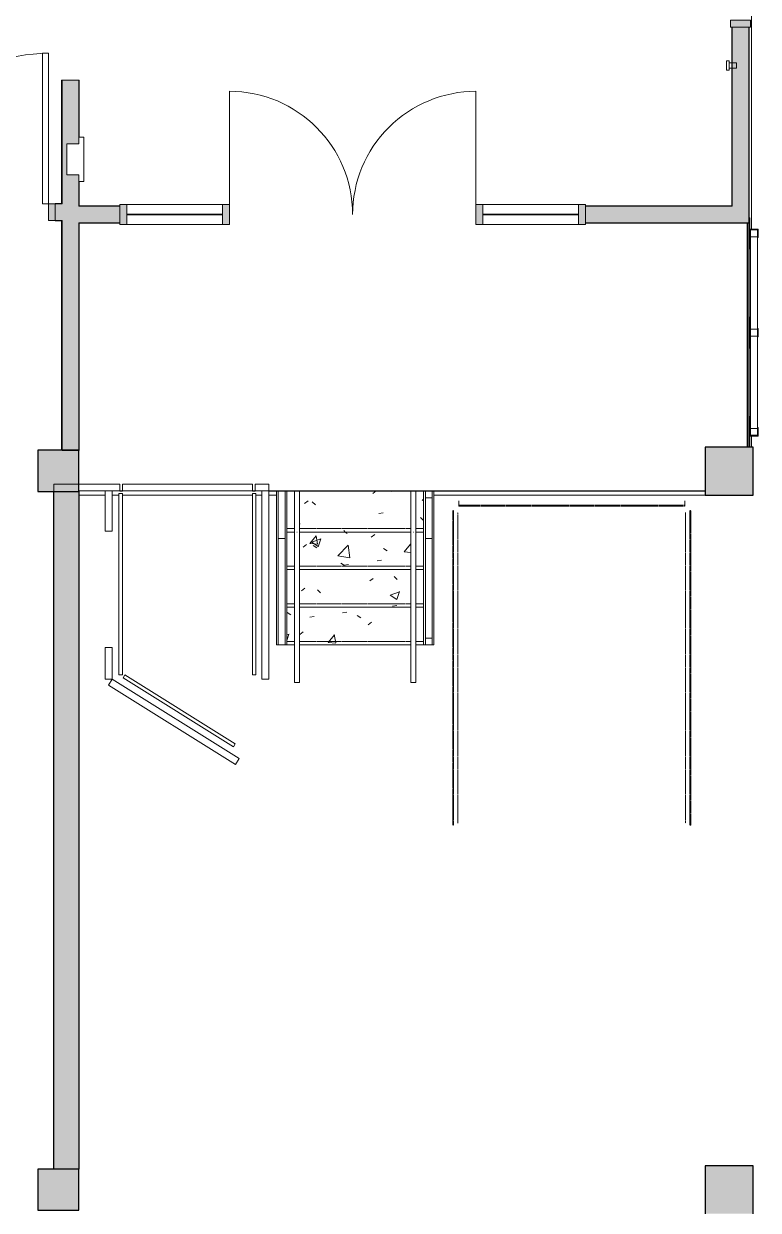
# Model space of a CAD drawing. Header units: inches. Extents: x -3640 to -1418, y -3630 to 137.
# Drawn here: x -2230.5 to -2015.9, y -3246.6 to -2900 of the extents above; entities that cross this region are included whole.
import ezdxf

# ---------------------------------------------------------------- set-up
doc = ezdxf.new("R2010")
doc.units = ezdxf.units.IN
doc.header["$MEASUREMENT"] = 0
doc.linetypes.add('Hidden Equipment- BSALS', pattern=[0.0625, 0.03125, -0.03125])
doc.linetypes.add('Overhead 1_16_', pattern=[0.101562, 0.0625, -0.039062])
for name, color, linetype, lineweight in [('A-DOOR', 31, 'Continuous', 13), ('A-DOOR-FRAM', 31, 'Continuous', 13), ('A-FLOR', 192, 'Continuous', 13), ('A-FLOR-HRAL', 11, 'Continuous', 13), ('A-GLAZ-CURT', 52, 'Continuous', 13), ('A-GLAZ-CWMG', 51, 'Continuous', 13), ('A-WALL', 113, 'Continuous', 13), ('A-WALL-PATT', 111, 'Continuous', 13), ('E-SERT', 181, 'Continuous', 13), ('I-WALL', 2, 'Continuous', 13), ('Q-SPCQ', 91, 'Continuous', 13), ('S-COLS', 52, 'Continuous', 13), ('S-STRS', 31, 'Continuous', 13)]:
    doc.layers.add(name, color=color, linetype=linetype, lineweight=lineweight)
pattern_1 = [(50, (0, 0), (27.5427, -2.40992), [2.88, -31.68]), (355, (0, 0), (-5.32784, 28.88427), [2.304, -25.344]), (100.451, (2.295, -0.2), (22.21532, 26.47393), [2.448, -26.924]), (46.184, (0, 7.68), (40.98187, -6.35642), [4.32, -47.52]), (96.636, (3.415, 7.15), (35.89075, 37.4062), [3.671, -40.386]), (351.184, (0, 7.68), (35.89097, 37.4062), [3.456, -38.016]), (21, (3.84, 5.76), (22.92104, -15.46073), [2.88, -31.68]), (326, (3.84, 5.76), (9.34353, 27.84574), [2.304, -25.344]), (71.451, (5.75, 4.472), (32.26477, 12.38442), [2.448, -26.924]), (37.5, (0, 0), (0.466855, 12.782707), [1.267, -23.77, 1.267, -24.461, -25.44]), (37.5, (0, 0), (0.466855, 12.782707), [-50.765, 1.267, -24.173]), (7.5, (0, 0), (10.10159, 15.14509), [1.267, -13.402, 1.267, -23.194, -9.696]), (7.5, (0, 0), (10.10159, 15.14509), [-39.13, 1.267, -8.429]), (327.5, (-8.563, 0), (20.49916, -0.86578), [1.267, -8.333, 1.267, -28.685, -39.744]), (327.5, (-8.563, 0), (20.49916, -0.86578), [-39.552, 1.267, -38.477]), (317.5, (-12.403, 0), (22.39478, 3.84429), [1.267, -11.213, 1.267, -18.624, -28.224]), (317.5, (-12.403, 0), (22.39478, 3.84429), [-32.371, 1.267, -26.957])]

# ---------------------------------------------------------------- blocks, each defined once
blk = doc.blocks.new('15830016-STRUCT_MARTINEZ-MOORE_CENTRAL_v2018_rvt-1-DIMENSION PLAN - LEVEL 1 _567_ - 2__ - CAD')
at = {"layer": 'S-COLS', "lineweight": 5}
for points in [[(-2223.68, -3036.58), (-2214.4, -3036.58), (-2214.4, -3024.58), (-2226.4, -3024.58), (-2226.4, -3036.58)], [(-2017.4, -3037.64), (-2017.4, -3023.64), (-2031.4, -3023.64), (-2031.4, -3037.64)], [(-2031.4, -3247.64), (-2017.4, -3247.64), (-2017.4, -3233.64), (-2031.4, -3233.64)], [(-2223.68, -3246.58), (-2214.4, -3246.58), (-2214.4, -3234.58), (-2226.4, -3234.58), (-2226.4, -3246.58)]]:
    blk.add_hatch(color=50, dxfattribs=at).paths.add_polyline_path(points, flags=0)
at = {"layer": 'A-FLOR', "color": 253, "lineweight": 25}
for p, q in [((-2019.08, -3023.64), (-2019.08, -2958.27)), ((-2018.65, -2965.7), (-2018.65, -2985.7)), ((-2018.65, -2994.7), (-2018.65, -3014.7)), ((-2202.4, -3036.39), (-2201.65, -3036.39)), ((-2163.65, -3036.39), (-2162.9, -3036.39)), ((-2158.9, -3036.39), (-2031.4, -3036.39)), ((-2215.08, -3246.64), (-2215.08, -3246.58))]:
    blk.add_line(p, q, dxfattribs=at)
at = {"layer": 'S-COLS', "color": 253, "lineweight": 25}
for p, q in [((-2214.4, -3024.58), (-2226.4, -3024.58)), ((-2226.4, -3024.58), (-2226.4, -3036.58)), ((-2214.4, -3036.58), (-2214.4, -3024.58)), ((-2017.4, -3023.64), (-2031.4, -3023.64)), ((-2031.4, -3023.64), (-2031.4, -3037.64)), ((-2017.4, -3037.64), (-2017.4, -3023.64)), ((-2226.4, -3036.58), (-2214.4, -3036.58)), ((-2031.4, -3037.64), (-2017.4, -3037.64)), ((-2017.4, -3233.64), (-2031.4, -3233.64)), ((-2031.4, -3233.64), (-2031.4, -3247.64)), ((-2017.4, -3247.64), (-2017.4, -3233.64)), ((-2214.4, -3234.58), (-2226.4, -3234.58)), ((-2226.4, -3234.58), (-2226.4, -3246.58)), ((-2214.4, -3246.58), (-2214.4, -3234.58)), ((-2226.4, -3246.58), (-2214.4, -3246.58))]:
    blk.add_line(p, q, dxfattribs=at)
blk = doc.blocks.new('SD_Card_Reader-BSALS - Card Reader-2172332-DIMENSION PLAN - LEVEL 1 _567_ - 2__ - CAD')
at = {"layer": 'E-SERT', "color": 53, "lineweight": 9}
for p, q in [((-2840.01, -2951.83), (-2842.76, -2951.83)), ((-2842.76, -2951.83), (-2842.76, -2952.58)), ((-2842.76, -2952.58), (-2840.01, -2952.58)), ((-2842.14, -2954.71), (-2842.14, -2952.58)), ((-2840.64, -2952.58), (-2840.64, -2954.71)), ((-2840.01, -2952.58), (-2840.01, -2951.83)), ((-2840.64, -2954.71), (-2842.14, -2954.71))]:
    blk.add_line(p, q, dxfattribs=at)
blk = doc.blocks.new('15830016-ELEC_BSALS_CENTRAL_v2018_rvt-1-DIMENSION PLAN - LEVEL 1 _567_ - 2__ - CAD')
at = {"color": 250, "lineweight": 9, "rotation": 89.99999999999922}
blk.add_blockref('SD_Card_Reader-BSALS - Card Reader-2172332-DIMENSION PLAN - LEVEL 1 _567_ - 2__ - CAD', (-4976.98, -70.75), dxfattribs=at)
blk = doc.blocks.new('Basic Wall _ B6-7 1_4_-BSALS - ___-3569019-DIMENSION PLAN - LEVEL 1 _567_ - 2__ - CAD')
at = {"layer": 'I-WALL', "lineweight": 20}
blk.add_line((-2221.77, -3036.58), (-2221.77, -3234.58), dxfattribs=at)
blk = doc.blocks.new('Basic Wall _ B6-7 1_4_-BSALS - ___-3569018-DIMENSION PLAN - LEVEL 1 _567_ - 2__ - CAD')
at = {"layer": 'I-WALL', "lineweight": 20}
for p, q in [((-2214.27, -3036.45), (-2214.27, -3234.64)), ((-2214.27, -3234.64), (-2214.4, -3234.64))]:
    blk.add_line(p, q, dxfattribs=at)
blk = doc.blocks.new('Basic Wall _ B3-4 7_8_-BSALS - ___-3567771-DIMENSION PLAN - LEVEL 1 _567_ - 2__ - CAD')
at = {"layer": 'I-WALL', "lineweight": 20}
for p, q in [((-2018.52, -2900.96), (-2018.52, -2958.27)), ((-2018.52, -2958.27), (-2018.65, -2958.14))]:
    blk.add_line(p, q, dxfattribs=at)
blk = doc.blocks.new('Basic Wall _ B3-4 7_8_-BSALS - ___-3567770-DIMENSION PLAN - LEVEL 1 _567_ - 2__ - CAD')
at = {"layer": 'I-WALL', "lineweight": 20}
for p in [(-2023.65, -2900.96), (-2023.52, -2953.27)]:
    blk.add_line(p, (-2023.65, -2953.14), dxfattribs=at)
blk = doc.blocks.new('Fire Extinguisher- Semi-Recessed- BSALS1 - FIRE EXTINGUISHER- SEMI-RECESSED-235809-DIMENSION PLAN - LEVEL 1 _567_ - 2__ - CAD')
at = {"layer": 'Q-SPCQ', "lineweight": 20}
for p, q in [((-2214.4, -2935.08), (-2217.9, -2935.08)), ((-2217.9, -2935.08), (-2217.9, -2944.08)), ((-2212.9, -2933.08), (-2214.4, -2933.08)), ((-2214.4, -2933.08), (-2214.4, -2935.08)), ((-2212.9, -2946.08), (-2212.9, -2933.08)), ((-2217.9, -2944.08), (-2214.4, -2944.08)), ((-2214.4, -2944.08), (-2214.4, -2946.08)), ((-2214.4, -2946.08), (-2212.9, -2946.08))]:
    blk.add_line(p, q, dxfattribs=at)
blk = doc.blocks.new('Loading_Dock_Equipment_Leveler_RiteHite_LRL - 5000 lbs Capacity-V22-DIMENSION PLAN - LEVEL 1 _567_ - 2__ - CAD')
at = {"layer": 'Q-SPCQ', "linetype": 'Hidden Equipment- BSALS', "lineweight": 20}
for p, q in [((-34.5, 104.64), (-34.75, 104.64)), ((-34.75, 104.64), (-34.75, 12.64)), ((-34.5, 103.39), (-34.5, 104.64)), ((-33, 106.14), (-33, 107.39)), ((-33, 105.89), (-33, 106.14)), ((-33, 106.14), (33, 106.14)), ((-33, 105.89), (33, 105.89)), ((33, 107.39), (33, 106.14)), ((33, 106.14), (33, 105.89)), ((34.5, 104.64), (34.5, 103.39)), ((34.75, 104.64), (34.5, 104.64)), ((34.75, 12.64), (34.75, 104.64)), ((-34.5, 103.39), (-34.5, 93.39)), ((-33.25, 93.39), (-33.25, 103.39)), ((33.25, 103.39), (33.25, 93.39)), ((34.5, 93.39), (34.5, 103.39)), ((-34.5, 93.39), (-34.5, 17.89)), ((-33.25, 17.89), (-33.25, 93.39)), ((33.25, 93.39), (33.25, 17.89)), ((34.5, 17.89), (34.5, 93.39)), ((-34.5, 17.89), (-34.5, 13.89)), ((-33.25, 13.89), (-33.25, 17.89)), ((33.25, 17.89), (33.25, 13.89)), ((34.5, 13.89), (34.5, 17.89)), ((-34.5, 12.64), (-34.5, 13.89)), ((34.5, 13.89), (34.5, 12.64)), ((-34.75, 12.64), (-34.5, 12.64)), ((34.5, 12.64), (34.75, 12.64))]:
    blk.add_line(p, q, dxfattribs=at)
at = {"layer": 'Q-SPCQ', "linetype": 'Hidden Equipment- BSALS', "lineweight": 20, "flags": 128}
for points in [[(-34.5, 104.02), (-34.5, 104.01), (-34.5, 103.98), (-34.5, 103.94), (-34.5, 103.88), (-34.5, 103.81), (-34.5, 103.71), (-34.5, 103.6), (-34.5, 103.48), (-34.5, 103.34), (-34.5, 103.18), (-34.5, 103.01), (-34.5, 102.82), (-34.5, 102.61), (-34.5, 102.4), (-34.5, 102.16), (-34.5, 101.92), (-34.5, 101.65), (-34.5, 101.38), (-34.5, 101.09), (-34.5, 100.8), (-34.5, 100.48), (-34.5, 100.16), (-34.5, 99.83), (-34.5, 99.49), (-34.5, 99.13), (-34.5, 98.77), (-34.5, 98.4), (-34.5, 98.02), (-34.5, 97.64), (-34.5, 97.24), (-34.5, 96.84), (-34.5, 96.44), (-34.5, 96.03), (-34.5, 95.62), (-34.5, 95.2), (-34.5, 94.78), (-34.5, 94.36), (-34.5, 93.93), (-34.5, 93.51), (-34.5, 93.39)], [(-33.25, 93.39), (-33.25, 93.82), (-33.25, 94.24), (-33.25, 94.67), (-33.25, 95.09), (-33.25, 95.5), (-33.25, 95.92), (-33.25, 96.33), (-33.25, 96.74), (-33.25, 97.14), (-33.25, 97.53), (-33.25, 97.92), (-33.25, 98.3), (-33.25, 98.67), (-33.25, 99.04), (-33.25, 99.39), (-33.25, 99.74), (-33.25, 100.07), (-33.25, 100.4), (-33.25, 100.71), (-33.25, 101.02), (-33.25, 101.3), (-33.25, 101.58), (-33.25, 101.85), (-33.25, 102.1), (-33.25, 102.33), (-33.25, 102.56), (-33.25, 102.76), (-33.25, 102.96), (-33.25, 103.13), (-33.25, 103.3), (-33.25, 103.44), (-33.25, 103.57), (-33.25, 103.69), (-33.25, 103.78), (-33.25, 103.86), (-33.25, 103.93), (-33.25, 103.97), (-33.25, 104), (-33.25, 104.02), (-33.25, 104.02)], [(33.25, 104.02), (33.25, 104.01), (33.25, 103.98), (33.25, 103.94), (33.25, 103.88), (33.25, 103.81), (33.25, 103.71), (33.25, 103.6), (33.25, 103.48), (33.25, 103.34), (33.25, 103.18), (33.25, 103.01), (33.25, 102.82), (33.25, 102.61), (33.25, 102.4), (33.25, 102.16), (33.25, 101.92), (33.25, 101.65), (33.25, 101.38), (33.25, 101.09), (33.25, 100.8), (33.25, 100.48), (33.25, 100.16), (33.25, 99.83), (33.25, 99.49), (33.25, 99.13), (33.25, 98.77), (33.25, 98.4), (33.25, 98.02), (33.25, 97.64), (33.25, 97.24), (33.25, 96.84), (33.25, 96.44), (33.25, 96.03), (33.25, 95.62), (33.25, 95.2), (33.25, 94.78), (33.25, 94.36), (33.25, 93.93), (33.25, 93.51), (33.25, 93.39)], [(34.5, 93.39), (34.5, 93.82), (34.5, 94.24), (34.5, 94.67), (34.5, 95.09), (34.5, 95.5), (34.5, 95.92), (34.5, 96.33), (34.5, 96.74), (34.5, 97.14), (34.5, 97.53), (34.5, 97.92), (34.5, 98.3), (34.5, 98.67), (34.5, 99.04), (34.5, 99.39), (34.5, 99.74), (34.5, 100.07), (34.5, 100.4), (34.5, 100.71), (34.5, 101.02), (34.5, 101.3), (34.5, 101.58), (34.5, 101.85), (34.5, 102.1), (34.5, 102.33), (34.5, 102.56), (34.5, 102.76), (34.5, 102.96), (34.5, 103.13), (34.5, 103.3), (34.5, 103.44), (34.5, 103.57), (34.5, 103.69), (34.5, 103.78), (34.5, 103.86), (34.5, 103.93), (34.5, 103.97), (34.5, 104), (34.5, 104.02), (34.5, 104.02)], [(-34.5, 17.89), (-34.5, 17.71), (-34.5, 17.52), (-34.5, 17.34), (-34.5, 17.16), (-34.5, 16.97), (-34.5, 16.79), (-34.5, 16.61), (-34.5, 16.44), (-34.5, 16.26), (-34.5, 16.09), (-34.5, 15.92), (-34.5, 15.76), (-34.5, 15.6), (-34.5, 15.44), (-34.5, 15.28), (-34.5, 15.13), (-34.5, 14.98), (-34.5, 14.84), (-34.5, 14.71), (-34.5, 14.58), (-34.5, 14.45), (-34.5, 14.33), (-34.5, 14.21), (-34.5, 14.1), (-34.5, 14), (-34.5, 13.9), (-34.5, 13.81), (-34.5, 13.73), (-34.5, 13.65), (-34.5, 13.58), (-34.5, 13.52), (-34.5, 13.46), (-34.5, 13.41), (-34.5, 13.37), (-34.5, 13.34), (-34.5, 13.31), (-34.5, 13.29), (-34.5, 13.27), (-34.5, 13.27), (-34.5, 13.27)], [(-33.25, 13.27), (-33.25, 13.27), (-33.25, 13.28), (-33.25, 13.3), (-33.25, 13.33), (-33.25, 13.36), (-33.25, 13.4), (-33.25, 13.45), (-33.25, 13.5), (-33.25, 13.56), (-33.25, 13.63), (-33.25, 13.71), (-33.25, 13.79), (-33.25, 13.88), (-33.25, 13.97), (-33.25, 14.08), (-33.25, 14.18), (-33.25, 14.3), (-33.25, 14.42), (-33.25, 14.54), (-33.25, 14.67), (-33.25, 14.81), (-33.25, 14.95), (-33.25, 15.09), (-33.25, 15.24), (-33.25, 15.39), (-33.25, 15.55), (-33.25, 15.71), (-33.25, 15.88), (-33.25, 16.05), (-33.25, 16.22), (-33.25, 16.39), (-33.25, 16.57), (-33.25, 16.75), (-33.25, 16.93), (-33.25, 17.11), (-33.25, 17.29), (-33.25, 17.47), (-33.25, 17.66), (-33.25, 17.84), (-33.25, 17.89)], [(33.25, 17.89), (33.25, 17.71), (33.25, 17.52), (33.25, 17.34), (33.25, 17.16), (33.25, 16.97), (33.25, 16.79), (33.25, 16.61), (33.25, 16.44), (33.25, 16.26), (33.25, 16.09), (33.25, 15.92), (33.25, 15.76), (33.25, 15.6), (33.25, 15.44), (33.25, 15.28), (33.25, 15.13), (33.25, 14.98), (33.25, 14.84), (33.25, 14.71), (33.25, 14.58), (33.25, 14.45), (33.25, 14.33), (33.25, 14.21), (33.25, 14.1), (33.25, 14), (33.25, 13.9), (33.25, 13.81), (33.25, 13.73), (33.25, 13.65), (33.25, 13.58), (33.25, 13.52), (33.25, 13.46), (33.25, 13.41), (33.25, 13.37), (33.25, 13.34), (33.25, 13.31), (33.25, 13.29), (33.25, 13.27), (33.25, 13.27), (33.25, 13.27)], [(34.5, 13.27), (34.5, 13.27), (34.5, 13.28), (34.5, 13.3), (34.5, 13.33), (34.5, 13.36), (34.5, 13.4), (34.5, 13.45), (34.5, 13.5), (34.5, 13.56), (34.5, 13.63), (34.5, 13.71), (34.5, 13.79), (34.5, 13.88), (34.5, 13.97), (34.5, 14.08), (34.5, 14.18), (34.5, 14.3), (34.5, 14.42), (34.5, 14.54), (34.5, 14.67), (34.5, 14.81), (34.5, 14.95), (34.5, 15.09), (34.5, 15.24), (34.5, 15.39), (34.5, 15.55), (34.5, 15.71), (34.5, 15.88), (34.5, 16.05), (34.5, 16.22), (34.5, 16.39), (34.5, 16.57), (34.5, 16.75), (34.5, 16.93), (34.5, 17.11), (34.5, 17.29), (34.5, 17.47), (34.5, 17.66), (34.5, 17.84), (34.5, 17.89)]]:
    blk.add_lwpolyline(points, dxfattribs=at)
blk = doc.blocks.new('Rectangular Mullion - 1_ H Guardrail Cap _mesh_-387244-DIMENSION PLAN - LEVEL 1 _567_ - 2__ - CAD')
at = {"layer": 'A-GLAZ-CWMG', "lineweight": 9}
for p, q in [((-2018.15, -2960.2), (-2016.15, -2960.2)), ((-2018.15, -3020.2), (-2018.15, -2960.2)), ((-2016.15, -2960.2), (-2016.15, -3020.2)), ((-2016.15, -3020.2), (-2018.15, -3020.2))]:
    blk.add_line(p, q, dxfattribs=at)
blk = doc.blocks.new('Rectangular Mullion - 1_ H Guardrail Cap _mesh_-387247-DIMENSION PLAN - LEVEL 1 _567_ - 2__ - CAD')
at = {"layer": 'A-GLAZ-CWMG', "lineweight": 9}
for p, q in [((-2113.15, -3036.45), (-2111.15, -3036.45)), ((-2113.15, -3050.3), (-2113.15, -3036.45)), ((-2111.15, -3036.45), (-2111.15, -3050.3)), ((-2113.15, -3050.3), (-2111.15, -3050.3))]:
    blk.add_line(p, q, dxfattribs=at)
blk = doc.blocks.new('Handrail Type - Handrail_Internal_-552743-DIMENSION PLAN - LEVEL 1 _567_ - 2__ - CAD')
at = {"layer": 'A-FLOR-HRAL', "lineweight": 9}
for p, q in [((-2117.4, -3036.45), (-2117.4, -3048.25)), ((-2116.74, -3036.45), (-2116.55, -3036.45)), ((-2115.9, -3048.25), (-2115.9, -3036.45)), ((-2117.4, -3048.25), (-2117.4, -3081.07)), ((-2115.9, -3081.07), (-2115.9, -3048.25)), ((-2117.4, -3081.07), (-2117.4, -3092.45)), ((-2115.9, -3092.45), (-2115.9, -3081.07))]:
    blk.add_line(p, q, dxfattribs=at)
at = {"layer": 'A-FLOR-HRAL', "lineweight": 9, "flags": 128}
blk.add_lwpolyline([(-2116.57, -3092.45), (-2116.65, -3092.45), (-2116.72, -3092.45)], dxfattribs=at)
at = {"layer": 'A-FLOR-HRAL', "lineweight": 9}
blk.add_open_spline([(-2116.72, -3048.45), (-2116.7, -3048.45), (-2116.65, -3048.45), (-2116.59, -3048.45), (-2116.57, -3048.45)], degree=3, dxfattribs=at)
blk = doc.blocks.new('Handrail Type - Handrail_Internal_-V30-DIMENSION PLAN - LEVEL 1 _567_ - 2__ - CAD')
at = {"layer": 'A-FLOR-HRAL', "lineweight": 9}
for p, q in [((-2117.4, -3036.45), (-2115.9, -3036.45)), ((-2117.4, -3048.45), (-2117.4, -3036.45)), ((-2115.9, -3048.45), (-2115.9, -3036.45)), ((-2117.4, -3081.45), (-2117.4, -3048.45)), ((-2115.9, -3081.45), (-2115.9, -3048.45)), ((-2117.4, -3092.45), (-2117.4, -3081.45)), ((-2115.9, -3092.45), (-2115.9, -3081.45)), ((-2117.4, -3092.45), (-2115.9, -3092.45))]:
    blk.add_line(p, q, dxfattribs=at)
blk = doc.blocks.new('Handrail Type - Handrail_Internal_-552753-DIMENSION PLAN - LEVEL 1 _567_ - 2__ - CAD')
at = {"layer": 'A-FLOR-HRAL', "lineweight": 9}
for p, q in [((-2151.4, -3036.45), (-2151.4, -3048.25)), ((-2150.74, -3036.45), (-2150.55, -3036.45)), ((-2149.9, -3048.25), (-2149.9, -3036.45)), ((-2151.4, -3048.25), (-2151.4, -3081.07)), ((-2149.9, -3081.07), (-2149.9, -3048.25)), ((-2151.4, -3081.07), (-2151.4, -3092.45)), ((-2149.9, -3092.45), (-2149.9, -3081.07))]:
    blk.add_line(p, q, dxfattribs=at)
at = {"layer": 'A-FLOR-HRAL', "lineweight": 9, "flags": 128}
blk.add_lwpolyline([(-2150.57, -3092.45), (-2150.65, -3092.45), (-2150.72, -3092.45)], dxfattribs=at)
at = {"layer": 'A-FLOR-HRAL', "lineweight": 9}
blk.add_open_spline([(-2150.57, -3048.45), (-2150.59, -3048.45), (-2150.65, -3048.45), (-2150.7, -3048.45), (-2150.72, -3048.45)], degree=3, dxfattribs=at)
blk = doc.blocks.new('Handrail Type - Handrail_Internal_-V31-DIMENSION PLAN - LEVEL 1 _567_ - 2__ - CAD')
at = {"layer": 'A-FLOR-HRAL', "lineweight": 9}
for p, q in [((-2151.4, -3036.45), (-2149.9, -3036.45)), ((-2151.4, -3048.45), (-2151.4, -3036.45)), ((-2149.9, -3048.45), (-2149.9, -3036.45)), ((-2151.4, -3081.45), (-2151.4, -3048.45)), ((-2149.9, -3081.45), (-2149.9, -3048.45)), ((-2151.4, -3092.45), (-2151.4, -3081.45)), ((-2149.9, -3092.45), (-2149.9, -3081.45)), ((-2151.4, -3092.45), (-2149.9, -3092.45))]:
    blk.add_line(p, q, dxfattribs=at)
blk = doc.blocks.new('Removable Posts1 - Removable Posts-552802-DIMENSION PLAN - LEVEL 1 _567_ - 2__ - CAD')
at = {"layer": 'A-WALL', "lineweight": 20}
for p, q in [((-2018.65, -2967.02), (-2018.65, -2959.59)), ((-2018.52, -2958.02), (-2018.4, -2958.02)), ((-2018.4, -2958.02), (-2018.4, -2961.27)), ((-2015.9, -2961.27), (-2018.4, -2961.27)), ((-2018.4, -2961.27), (-2018.4, -2963.77)), ((-2018.4, -2963.77), (-2018.4, -2967.02)), ((-2018.4, -2963.77), (-2018.15, -2963.77)), ((-2016.15, -2961.52), (-2018.15, -2961.52)), ((-2018.15, -2961.52), (-2018.15, -2963.52)), ((-2018.15, -2963.52), (-2016.15, -2963.52)), ((-2016.15, -2963.52), (-2016.15, -2961.52)), ((-2016.15, -2963.77), (-2015.9, -2963.77)), ((-2015.9, -2963.77), (-2015.9, -2961.27)), ((-2018.65, -2967.02), (-2018.4, -2967.02)), ((-2018.65, -2996.02), (-2018.65, -2987.02)), ((-2018.65, -2987.02), (-2018.4, -2987.02)), ((-2018.4, -2987.02), (-2018.4, -2990.27)), ((-2018.15, -2990.27), (-2018.4, -2990.27)), ((-2018.4, -2990.27), (-2018.4, -2992.77)), ((-2016.15, -2990.52), (-2018.15, -2990.52)), ((-2018.15, -2990.52), (-2018.15, -2992.52)), ((-2015.9, -2990.27), (-2016.15, -2990.27)), ((-2016.15, -2992.52), (-2016.15, -2990.52)), ((-2015.9, -2992.77), (-2015.9, -2990.27)), ((-2018.4, -2992.77), (-2018.4, -2996.02)), ((-2018.4, -2992.77), (-2018.15, -2992.77)), ((-2018.15, -2992.52), (-2016.15, -2992.52)), ((-2016.15, -2992.77), (-2015.9, -2992.77)), ((-2018.65, -2996.02), (-2018.4, -2996.02)), ((-2018.65, -3024.96), (-2018.65, -3016.02)), ((-2018.65, -3016.02), (-2018.4, -3016.02)), ((-2018.4, -3016.02), (-2018.4, -3019.27)), ((-2018.15, -3019.27), (-2018.4, -3019.27)), ((-2018.4, -3019.27), (-2018.4, -3021.77)), ((-2015.9, -3019.27), (-2016.15, -3019.27)), ((-2015.9, -3021.77), (-2015.9, -3019.27)), ((-2018.4, -3021.77), (-2018.4, -3024.96)), ((-2018.4, -3021.77), (-2015.9, -3021.77)), ((-2016.15, -3019.52), (-2018.15, -3019.52)), ((-2018.15, -3019.52), (-2018.15, -3021.52)), ((-2018.15, -3021.52), (-2016.15, -3021.52)), ((-2016.15, -3021.52), (-2016.15, -3019.52))]:
    blk.add_line(p, q, dxfattribs=at)
blk = doc.blocks.new('Rectangular Mullion - 1_ H Guardrail Cap _mesh_-387305-DIMENSION PLAN - LEVEL 1 _567_ - 2__ - CAD')
at = {"layer": 'A-GLAZ-CWMG', "lineweight": 9}
for p, q in [((-2111.15, -3050.3), (-2113.15, -3050.3)), ((-2113.15, -3081.45), (-2113.15, -3050.3)), ((-2111.15, -3050.3), (-2111.15, -3081.45)), ((-2111.15, -3081.45), (-2113.15, -3081.45))]:
    blk.add_line(p, q, dxfattribs=at)
blk = doc.blocks.new('Walls 75 - Walls 40-552883-DIMENSION PLAN - LEVEL 1 _567_ - 2__ - CAD')
at = {"layer": 'A-WALL', "lineweight": 20}
for p, q in [((-2113.15, -3038.45), (-2113.15, -3036.45)), ((-2113.15, -3036.45), (-2111.15, -3036.45)), ((-2111.15, -3036.45), (-2111.15, -3038.45)), ((-2111.15, -3038.45), (-2113.15, -3038.45)), ((-2113.15, -3081.45), (-2113.15, -3079.45)), ((-2111.15, -3079.45), (-2113.15, -3079.45)), ((-2113.15, -3081.45), (-2111.15, -3081.45)), ((-2111.15, -3079.45), (-2111.15, -3081.45))]:
    blk.add_line(p, q, dxfattribs=at)
blk = doc.blocks.new('Basic Wall _ B3-4 7_8_-BSALS - ___-3567897-DIMENSION PLAN - LEVEL 1 _567_ - 2__ - CAD')
at = {"layer": 'I-WALL', "lineweight": 20}
for p, q in [((-2287.27, -2952.58), (-2287.15, -2952.46)), ((-2287.15, -2952.46), (-2269.27, -2952.46)), ((-2269.27, -2952.46), (-2269.27, -2952.58)), ((-2221.27, -2952.58), (-2221.27, -2952.46)), ((-2221.27, -2952.46), (-2219.4, -2952.46))]:
    blk.add_line(p, q, dxfattribs=at)
blk = doc.blocks.new('Basic Wall _ B3-4 7_8_-BSALS - ___-3567896-DIMENSION PLAN - LEVEL 1 _567_ - 2__ - CAD')
at = {"layer": 'I-WALL', "lineweight": 20}
for p, q in [((-2292.27, -2957.58), (-2292.15, -2957.46)), ((-2292.27, -2957.58), (-2269.27, -2957.58)), ((-2269.27, -2957.46), (-2269.27, -2957.58)), ((-2221.27, -2957.58), (-2221.27, -2957.46)), ((-2221.27, -2957.58), (-2219.4, -2957.58))]:
    blk.add_line(p, q, dxfattribs=at)
blk = doc.blocks.new('Basic Wall _ B3-4 7_8_-BSALS - ___-3567895-DIMENSION PLAN - LEVEL 1 _567_ - 2__ - CAD')
at = {"layer": 'I-WALL', "lineweight": 20}
for p, q in [((-2202.4, -2958.27), (-2214.27, -2958.27)), ((-2018.52, -2958.27), (-2066.4, -2958.27)), ((-2018.65, -2958.14), (-2018.52, -2958.27))]:
    blk.add_line(p, q, dxfattribs=at)
blk = doc.blocks.new('Basic Wall _ B3-4 7_8_-BSALS - ___-3567894-DIMENSION PLAN - LEVEL 1 _567_ - 2__ - CAD')
at = {"layer": 'I-WALL', "lineweight": 20}
for p, q in [((-2202.4, -2953.14), (-2214.27, -2953.14)), ((-2023.65, -2953.14), (-2066.4, -2953.14)), ((-2023.65, -2953.14), (-2023.52, -2953.27))]:
    blk.add_line(p, q, dxfattribs=at)
blk = doc.blocks.new('Basic Wall _ B3-4 7_8_-BSALS - ___-3567901-DIMENSION PLAN - LEVEL 1 _567_ - 2__ - CAD')
at = {"layer": 'I-WALL', "lineweight": 20}
for p, q in [((-2219.4, -2916.46), (-2219.27, -2916.46)), ((-2219.4, -2952.46), (-2219.4, -2916.46)), ((-2219.4, -3024.58), (-2219.4, -2957.58))]:
    blk.add_line(p, q, dxfattribs=at)
blk = doc.blocks.new('Basic Wall _ B3-4 7_8_-BSALS - ___-3567900-DIMENSION PLAN - LEVEL 1 _567_ - 2__ - CAD')
at = {"layer": 'I-WALL', "lineweight": 20}
for p, q in [((-2214.4, -2916.46), (-2214.27, -2916.46)), ((-2214.27, -2933.08), (-2214.27, -2916.46)), ((-2214.27, -2953.14), (-2214.27, -2946.08)), ((-2214.27, -3024.64), (-2214.27, -2958.27)), ((-2214.27, -3024.64), (-2214.4, -3024.64))]:
    blk.add_line(p, q, dxfattribs=at)
blk = doc.blocks.new('Door-J2_1-Curtain_Wall-_only works in CW_-BSALS - Door-J2_1-BSALS-383831-DIMENSION PLAN - LEVEL 1 _567_ - 2__ - CAD')
at = {"layer": 'A-DOOR', "lineweight": 20}
for p, q in [((-36, 0), (-36, -36)), ((36, 0), (36, -36))]:
    blk.add_line(p, q, dxfattribs=at)
at = {"layer": 'A-DOOR', "lineweight": 9}
for centre, start, end in [((36, 0), 180, 270), ((-36, 0), 270, 0)]:
    blk.add_arc(centre, 36, start, end, dxfattribs=at)
blk = doc.blocks.new('Rectangular Mullion - 2 x 6 interior mullion-383777-DIMENSION PLAN - LEVEL 1 _567_ - 2__ - CAD')
at = {"layer": 'A-GLAZ-CWMG', "lineweight": 9}
blk.add_hatch(color=90, dxfattribs=at).paths.add_polyline_path([(-2, -2.9375), (0, -2.9375), (0, 2.9375), (-2, 2.9375)], flags=0)
at = {"layer": 'A-GLAZ-CWMG', "lineweight": 20}
for p, q in [((0, 2.9375), (-2, 2.9375)), ((-2, 2.9375), (-2, -2.9375)), ((0, -2.9375), (0, 2.9375)), ((-2, -2.9375), (0, -2.9375))]:
    blk.add_line(p, q, dxfattribs=at)
blk = doc.blocks.new('Rectangular Mullion - 2 x 6 interior mullion-383780-DIMENSION PLAN - LEVEL 1 _567_ - 2__ - CAD')
at = {"layer": 'A-GLAZ-CWMG', "lineweight": 9}
blk.add_hatch(color=90, dxfattribs=at).paths.add_polyline_path([(0, -2.9375), (-2, -2.9375), (-2, 2.9375), (0, 2.9375)], flags=0)
at = {"layer": 'A-GLAZ-CWMG', "lineweight": 20}
for p, q in [((-2, 2.9375), (0, 2.9375)), ((-2, -2.9375), (-2, 2.9375)), ((0, 2.9375), (0, -2.9375)), ((0, -2.9375), (-2, -2.9375))]:
    blk.add_line(p, q, dxfattribs=at)
blk = doc.blocks.new('Rectangular Mullion - 2 x 6 interior mullion-383801-DIMENSION PLAN - LEVEL 1 _567_ - 2__ - CAD')
at = {"layer": 'A-GLAZ-CWMG', "lineweight": 9}
blk.add_hatch(color=90, dxfattribs=at).paths.add_polyline_path([(0, -2.94), (0, 2.94), (-2, 2.94), (-2, -2.94)], flags=0)
at = {"layer": 'A-GLAZ-CWMG', "lineweight": 20}
for p, q in [((0, 2.94), (-2, 2.94)), ((-2, 2.94), (-2, -2.94)), ((0, -2.94), (0, 2.94)), ((-2, -2.94), (0, -2.94))]:
    blk.add_line(p, q, dxfattribs=at)
blk = doc.blocks.new('System Panel - interior glazed panels-383784-DIMENSION PLAN - LEVEL 1 _567_ - 2__ - CAD')
at = {"layer": 'A-GLAZ-CURT', "lineweight": 9}
blk.add_hatch(color=90, dxfattribs=at).paths.add_polyline_path([(-14, 0.125), (-14, -0.125), (14, -0.125), (14, 0.125)], flags=0)
at = {"layer": 'A-GLAZ-CURT', "lineweight": 20}
for p, q in [((14, 0.125), (-14, 0.125)), ((-14, 0.125), (-14, -0.125)), ((14, -0.125), (14, 0.125)), ((-14, -0.125), (14, -0.125))]:
    blk.add_line(p, q, dxfattribs=at)
blk = doc.blocks.new('System Panel - interior glazed panels-383842-DIMENSION PLAN - LEVEL 1 _567_ - 2__ - CAD')
at = {"layer": 'A-GLAZ-CURT', "lineweight": 9}
blk.add_hatch(color=90, dxfattribs=at).paths.add_polyline_path([(14, -0.13), (14, 0.12), (-14, 0.12), (-14, -0.13), (11.48, -0.13)], flags=0)
at = {"layer": 'A-GLAZ-CURT', "lineweight": 20}
for p, q in [((14, 0.12), (-14, 0.12)), ((-14, 0.12), (-14, -0.13)), ((14, -0.13), (14, 0.12)), ((-14, -0.13), (14, -0.13))]:
    blk.add_line(p, q, dxfattribs=at)
blk = doc.blocks.new('Rectangular Mullion - 2 x 6 interior mullion-383853-DIMENSION PLAN - LEVEL 1 _567_ - 2__ - CAD')
at = {"layer": 'A-GLAZ-CWMG', "lineweight": 9}
blk.add_hatch(color=90, dxfattribs=at).paths.add_polyline_path([(0, 2.94), (0, -2.94), (-2, -2.94), (-2, 2.94)], flags=0)
at = {"layer": 'A-GLAZ-CWMG', "lineweight": 20}
for p, q in [((-2, 2.94), (0, 2.94)), ((-2, -2.94), (-2, 2.94)), ((0, 2.94), (0, -2.94)), ((0, -2.94), (-2, -2.94))]:
    blk.add_line(p, q, dxfattribs=at)
blk = doc.blocks.new('Rectangular Mullion - 6 x 6 interior mullion-384252-DIMENSION PLAN - LEVEL 1 _567_ - 2__ - CAD')
at = {"layer": 'A-GLAZ-CWMG', "lineweight": 9}
for p, q in [((-2096.4, -2952.77), (-2068.4, -2952.77)), ((-2068.4, -2958.64), (-2096.4, -2958.64))]:
    blk.add_line(p, q, dxfattribs=at)
blk = doc.blocks.new('Rectangular Mullion - 2 x 6 interior mullion-384256-DIMENSION PLAN - LEVEL 1 _567_ - 2__ - CAD')
at = {"layer": 'A-GLAZ-CWMG', "lineweight": 9}
blk.add_hatch(color=90, dxfattribs=at).paths.add_polyline_path([(-2, -2.94), (-2, 2.94), (0, 2.94), (0, -2.94)], flags=0)
at = {"layer": 'A-GLAZ-CWMG', "lineweight": 20}
for p, q in [((-2, 2.94), (0, 2.94)), ((-2, -2.94), (-2, 2.94)), ((0, 2.94), (0, -2.94)), ((0, -2.94), (-2, -2.94))]:
    blk.add_line(p, q, dxfattribs=at)
blk = doc.blocks.new('Rectangular Mullion - 6 x 6 interior mullion-384259-DIMENSION PLAN - LEVEL 1 _567_ - 2__ - CAD')
at = {"layer": 'A-GLAZ-CWMG', "lineweight": 9}
for p, q in [((-2200.4, -2952.77), (-2172.4, -2952.77)), ((-2172.4, -2958.64), (-2200.4, -2958.64))]:
    blk.add_line(p, q, dxfattribs=at)
blk = doc.blocks.new('Door-A1_4-BSALS - A1_4-44x84-BSALS-3442762-DIMENSION PLAN - LEVEL 1 _567_ - 2__ - CAD')
at = {"layer": 'A-DOOR-FRAM', "lineweight": 20}
h = blk.add_hatch(color=10, dxfattribs=at)
h.paths.add_polyline_path([(-22, -2.4375), (-22, 2.4375), (-24, 2.4375), (-24, -2.4375)], flags=0)
h.paths.add_polyline_path([(24, -2.4375), (24, 2.4375), (22, 2.4375), (22, -2.4375)], flags=0)
at = {"layer": 'A-DOOR', "lineweight": 20}
for p, q in [((20.25, 46.4375), (20.25, 2.4375)), ((22, 46.4375), (20.25, 46.4375)), ((22, 2.4375), (22, 46.4375)), ((20.25, 2.4375), (22, 2.4375))]:
    blk.add_line(p, q, dxfattribs=at)
at = {"layer": 'A-DOOR', "lineweight": 9}
blk.add_arc((22, 2.4375), 44, 90, 180, dxfattribs=at)
at = {"layer": 'A-DOOR-FRAM', "lineweight": 20}
for p, q in [((-22, 2.4375), (-24, 2.4375)), ((-24, 2.4375), (-24, -2.4375)), ((-22, -2.4375), (-22, 2.4375)), ((24, 2.4375), (22, 2.4375)), ((22, 2.4375), (22, -2.4375)), ((24, -2.4375), (24, 2.4375)), ((-24, -2.4375), (-22, -2.4375)), ((22, -2.4375), (24, -2.4375))]:
    blk.add_line(p, q, dxfattribs=at)

msp = doc.modelspace()

# ---------------------------------------------------------------- block references
at = {"lineweight": 5}
msp.add_blockref('15830016-STRUCT_MARTINEZ-MOORE_CENTRAL_v2018_rvt-1-DIMENSION PLAN - LEVEL 1 _567_ - 2__ - CAD', (0, 0), dxfattribs=at)

# ---------------------------------------------------------------- next in the draw order: hatches: boundary and pattern name
at = {"layer": 'A-WALL-PATT', "lineweight": 5}
for points in [[(-2018.65, -2958.14), (-2018.65, -2900.96), (-2023.52, -2900.96), (-2023.52, -2958.14)], [(-2219.27, -3024.64), (-2214.4, -3024.64), (-2214.4, -2944.08), (-2217.9, -2944.08), (-2217.9, -2935.08), (-2214.4, -2935.08), (-2214.4, -2916.46), (-2219.27, -2916.46), (-2219.27, -2976.36)], [(-2221.65, -3234.64), (-2214.4, -3234.64), (-2214.4, -3034.45), (-2221.65, -3034.45), (-2221.65, -3170.59)]]:
    msp.add_hatch(color=50, dxfattribs=at).paths.add_polyline_path(points, flags=0)
h = msp.add_hatch(color=50, dxfattribs=at)
h.paths.add_polyline_path([(-2219.27, -2957.46), (-2219.27, -2952.58), (-2221.27, -2952.58), (-2221.27, -2957.46)], flags=0)
h.paths.add_polyline_path([(-2269.27, -2957.46), (-2269.27, -2952.58), (-2292.15, -2952.58), (-2292.15, -2957.46)], flags=0)
h = msp.add_hatch(color=50, dxfattribs=at)
h.paths.add_polyline_path([(-2023.52, -2958.14), (-2023.52, -2953.27), (-2066.4, -2953.27), (-2066.4, -2958.14)], flags=0)
h.paths.add_polyline_path([(-2214.4, -2958.14), (-2202.4, -2958.14), (-2202.4, -2953.27), (-2214.4, -2953.27)], flags=0)
at = {"layer": 'S-STRS', "lineweight": 9}
h = msp.add_hatch(dxfattribs=at)
h.set_pattern_fill('FP_2', color=256, style=0, pattern_type=2)
h.set_pattern_definition(pattern_1)
h.paths.add_polyline_path([(-2128.2, -3048.45), (-2117.4, -3048.45), (-2117.4, -3036.45), (-2149.9, -3036.45), (-2149.9, -3048.45), (-2147.3, -3048.45)], flags=0)
h.paths.add_polyline_path([(-2153.65, -3048.45), (-2151.4, -3048.45), (-2151.4, -3036.45), (-2153.65, -3036.45), (-2153.65, -3048.3)], flags=0)
h.paths.add_polyline_path([(-2113.65, -3048.45), (-2113.65, -3036.45), (-2115.9, -3036.45), (-2115.9, -3048.45)], flags=0)
h = msp.add_hatch(dxfattribs=at)
h.set_pattern_fill('FP_2', color=256, style=0, pattern_type=2)
h.set_pattern_definition(pattern_1)
h.paths.add_polyline_path([(-2128.2, -3059.45), (-2117.4, -3059.45), (-2117.4, -3048.45), (-2149.9, -3048.45), (-2149.9, -3059.45), (-2147.3, -3059.45)], flags=0)
h.paths.add_polyline_path([(-2151.4, -3059.45), (-2151.4, -3048.45), (-2153.65, -3048.45), (-2153.65, -3059.45)], flags=0)
h.paths.add_polyline_path([(-2113.65, -3059.45), (-2113.65, -3048.45), (-2115.9, -3048.45), (-2115.9, -3059.45)], flags=0)
h = msp.add_hatch(dxfattribs=at)
h.set_pattern_fill('FP_2', color=256, style=0, pattern_type=2)
h.set_pattern_definition(pattern_1)
h.paths.add_polyline_path([(-2115.9, -3070.45), (-2113.65, -3070.45), (-2113.65, -3059.45), (-2115.9, -3059.45)], flags=0)
h.paths.add_polyline_path([(-2151.4, -3070.45), (-2151.4, -3059.45), (-2153.65, -3059.45), (-2153.65, -3070.45)], flags=0)
h.paths.add_polyline_path([(-2149.9, -3070.45), (-2117.4, -3070.45), (-2117.4, -3059.45), (-2149.9, -3059.45)], flags=0)
h = msp.add_hatch(dxfattribs=at)
h.set_pattern_fill('FP_2', color=256, style=0, pattern_type=2)
h.set_pattern_definition(pattern_1)
h.paths.add_polyline_path([(-2117.4, -3081.45), (-2117.4, -3070.45), (-2149.9, -3070.45), (-2149.9, -3081.45), (-2118.65, -3081.45)], flags=0)
h.paths.add_polyline_path([(-2153.65, -3081.45), (-2151.4, -3081.45), (-2151.4, -3070.45), (-2153.65, -3070.45), (-2153.65, -3081.17)], flags=0)
h.paths.add_polyline_path([(-2115.9, -3081.45), (-2113.65, -3081.45), (-2113.65, -3070.45), (-2115.9, -3070.45), (-2115.9, -3081.17)], flags=0)

# ---------------------------------------------------------------- next in the draw order: linework, layer by layer
at = {"layer": 'A-FLOR', "lineweight": 20}
for p, q in [((-2017.9, -2840.58), (-2017.9, -2959.95)), ((-2017.9, -3020.45), (-2017.9, -3023.64)), ((-2206.65, -3037.7), (-2214.27, -3037.7)), ((-2202.65, -3037.7), (-2204.65, -3037.7)), ((-2163.65, -3037.7), (-2201.65, -3037.7)), ((-2160.9, -3037.7), (-2162.65, -3037.7)), ((-2156.65, -3037.7), (-2158.9, -3037.7)), ((-2017.9, -3037.7), (-2110.65, -3037.7)), ((-2017.9, -3037.64), (-2017.9, -3037.7))]:
    msp.add_line(p, q, dxfattribs=at)
at = {"layer": 'I-WALL', "lineweight": 20}
for p, q in [((-2018.65, -2900.96), (-2023.52, -2900.96)), ((-2023.52, -2900.96), (-2023.52, -2953.27)), ((-2018.65, -2958.14), (-2018.65, -2900.96)), ((-2219.27, -2916.46), (-2219.27, -2952.58)), ((-2214.4, -2916.46), (-2219.27, -2916.46)), ((-2214.4, -2933.08), (-2214.4, -2916.46)), ((-2214.4, -2953.27), (-2214.4, -2946.08)), ((-2219.27, -2952.58), (-2221.27, -2952.58)), ((-2221.27, -2952.58), (-2221.27, -2957.46)), ((-2202.4, -2953.27), (-2214.4, -2953.27)), ((-2202.4, -2958.14), (-2202.4, -2953.27)), ((-2023.52, -2953.27), (-2066.4, -2953.27)), ((-2066.4, -2953.27), (-2066.4, -2958.14)), ((-2221.27, -2957.46), (-2219.27, -2957.46)), ((-2219.27, -2957.46), (-2219.27, -3024.64)), ((-2214.4, -2958.14), (-2202.4, -2958.14)), ((-2214.4, -3024.64), (-2214.4, -2958.14)), ((-2066.4, -2958.14), (-2018.65, -2958.14)), ((-2219.27, -3024.64), (-2214.4, -3024.64)), ((-2221.65, -3034.45), (-2221.65, -3234.64)), ((-2221.65, -3034.45), (-2202.4, -3034.45)), ((-2214.4, -3234.64), (-2214.4, -3034.45)), ((-2202.4, -3036.45), (-2214.4, -3036.45)), ((-2206.65, -3048.2), (-2206.65, -3036.45)), ((-2204.65, -3036.45), (-2204.65, -3048.2)), ((-2202.4, -3034.45), (-2202.4, -3036.45)), ((-2201.65, -3034.45), (-2163.65, -3034.45)), ((-2201.65, -3034.45), (-2201.65, -3036.45)), ((-2163.65, -3036.45), (-2201.65, -3036.45)), ((-2163.65, -3034.45), (-2163.65, -3036.45)), ((-2162.9, -3034.45), (-2158.9, -3034.45)), ((-2162.9, -3034.45), (-2162.9, -3036.45)), ((-2158.9, -3036.45), (-2162.9, -3036.45)), ((-2160.9, -3091.45), (-2160.9, -3036.45)), ((-2158.9, -3034.45), (-2158.9, -3091.45)), ((-2202.65, -3090.2), (-2202.65, -3037.2)), ((-2202.65, -3037.2), (-2201.65, -3037.2)), ((-2201.65, -3037.2), (-2201.65, -3090.2)), ((-2163.65, -3090.2), (-2163.65, -3037.2)), ((-2162.65, -3037.2), (-2163.65, -3037.2)), ((-2162.65, -3037.2), (-2162.65, -3090.2)), ((-2206.65, -3048.2), (-2204.65, -3048.2)), ((-2206.65, -3091.45), (-2206.65, -3082.2)), ((-2206.65, -3082.2), (-2204.65, -3082.2)), ((-2204.65, -3082.2), (-2204.65, -3091.45)), ((-2206.65, -3091.45), (-2204.65, -3091.45)), ((-2205.71, -3093.15), (-2204.65, -3091.45)), ((-2204.65, -3091.45), (-2167.54, -3114.64)), ((-2202.65, -3090.2), (-2201.65, -3090.2)), ((-2200.9, -3090.2), (-2201.43, -3091.05)), ((-2169.2, -3111.19), (-2201.43, -3091.05)), ((-2200.9, -3090.2), (-2168.67, -3110.34)), ((-2162.65, -3090.2), (-2163.65, -3090.2)), ((-2158.9, -3091.45), (-2160.9, -3091.45)), ((-2168.6, -3116.33), (-2205.71, -3093.15)), ((-2168.67, -3110.34), (-2169.2, -3111.19)), ((-2168.6, -3116.33), (-2167.54, -3114.64)), ((-2221.65, -3234.64), (-2214.4, -3234.64))]:
    msp.add_line(p, q, dxfattribs=at)
at = {"layer": 'S-STRS', "lineweight": 9}
for p, q in [((-2156.15, -3036.45), (-2156.65, -3036.45)), ((-2156.65, -3036.45), (-2156.65, -3044.49)), ((-2153.65, -3036.45), (-2154.15, -3036.45)), ((-2153.65, -3036.45), (-2153.65, -3044.49)), ((-2151.4, -3036.45), (-2153.65, -3036.45)), ((-2117.4, -3036.45), (-2149.9, -3036.45)), ((-2113.65, -3036.45), (-2115.9, -3036.45)), ((-2113.15, -3036.45), (-2113.65, -3036.45)), ((-2113.65, -3044.49), (-2113.65, -3036.45)), ((-2110.65, -3036.45), (-2111.15, -3036.45)), ((-2110.65, -3044.49), (-2110.65, -3036.45)), ((-2156.65, -3081.45), (-2156.65, -3044.49)), ((-2153.65, -3048.45), (-2153.65, -3044.49)), ((-2113.65, -3048.45), (-2113.65, -3044.49)), ((-2110.65, -3081.45), (-2110.65, -3044.49)), ((-2153.65, -3059.45), (-2153.65, -3048.45)), ((-2153.65, -3048.45), (-2151.4, -3048.45)), ((-2149.9, -3048.45), (-2117.4, -3048.45)), ((-2115.9, -3048.45), (-2113.65, -3048.45)), ((-2113.65, -3059.45), (-2113.65, -3048.45)), ((-2153.65, -3070.45), (-2153.65, -3059.45)), ((-2153.65, -3059.45), (-2151.4, -3059.45)), ((-2149.9, -3059.45), (-2117.4, -3059.45)), ((-2115.9, -3059.45), (-2113.65, -3059.45)), ((-2113.65, -3070.45), (-2113.65, -3059.45)), ((-2153.65, -3081.45), (-2153.65, -3070.45)), ((-2153.65, -3070.45), (-2151.4, -3070.45)), ((-2149.9, -3070.45), (-2117.4, -3070.45)), ((-2115.9, -3070.45), (-2113.65, -3070.45)), ((-2113.65, -3081.45), (-2113.65, -3070.45)), ((-2156.65, -3081.45), (-2156.15, -3081.45)), ((-2154.15, -3081.45), (-2153.65, -3081.45)), ((-2153.65, -3081.45), (-2151.4, -3081.45)), ((-2149.9, -3081.45), (-2117.4, -3081.45)), ((-2115.9, -3081.45), (-2113.65, -3081.45)), ((-2113.65, -3081.45), (-2113.15, -3081.45)), ((-2111.15, -3081.45), (-2110.65, -3081.45))]:
    msp.add_line(p, q, dxfattribs=at)
at = {"layer": 'S-STRS', "linetype": 'Overhead 1_16_', "lineweight": 9}
for p, q in [((-2153.65, -3047.45), (-2151.4, -3047.45)), ((-2149.9, -3047.45), (-2117.4, -3047.45)), ((-2115.9, -3047.45), (-2113.65, -3047.45)), ((-2153.65, -3058.45), (-2151.4, -3058.45)), ((-2149.9, -3058.45), (-2117.4, -3058.45)), ((-2115.9, -3058.45), (-2113.65, -3058.45)), ((-2153.65, -3069.45), (-2151.4, -3069.45)), ((-2149.9, -3069.45), (-2117.4, -3069.45)), ((-2115.9, -3069.45), (-2113.65, -3069.45)), ((-2153.65, -3080.45), (-2151.4, -3080.45)), ((-2149.9, -3080.45), (-2117.4, -3080.45)), ((-2115.9, -3080.45), (-2113.65, -3080.45))]:
    msp.add_line(p, q, dxfattribs=at)

# ---------------------------------------------------------------- next in the draw order: block references
at = {"lineweight": 5}
msp.add_blockref('15830016-ELEC_BSALS_CENTRAL_v2018_rvt-1-DIMENSION PLAN - LEVEL 1 _567_ - 2__ - CAD', (0, 0), dxfattribs=at)
at = {"layer": 'A-DOOR', "lineweight": 20}
msp.add_blockref('Door-A1_4-BSALS - A1_4-44x84-BSALS-3442762-DIMENSION PLAN - LEVEL 1 _567_ - 2__ - CAD', (-2245.27, -2955.02), dxfattribs=at)
at = {"layer": 'A-DOOR', "lineweight": 20, "rotation": 180}
msp.add_blockref('Door-J2_1-Curtain_Wall-_only works in CW_-BSALS - Door-J2_1-BSALS-383831-DIMENSION PLAN - LEVEL 1 _567_ - 2__ - CAD', (-2134.4, -2955.7), dxfattribs=at)
at = {"layer": 'A-FLOR-HRAL', "lineweight": 9}
for name in ['Handrail Type - Handrail_Internal_-552753-DIMENSION PLAN - LEVEL 1 _567_ - 2__ - CAD', 'Handrail Type - Handrail_Internal_-V31-DIMENSION PLAN - LEVEL 1 _567_ - 2__ - CAD', 'Handrail Type - Handrail_Internal_-552743-DIMENSION PLAN - LEVEL 1 _567_ - 2__ - CAD', 'Handrail Type - Handrail_Internal_-V30-DIMENSION PLAN - LEVEL 1 _567_ - 2__ - CAD']:
    msp.add_blockref(name, (0, 0), dxfattribs=at)
at = {"layer": 'A-GLAZ-CURT', "lineweight": 9, "rotation": 180}
msp.add_blockref('System Panel - interior glazed panels-383784-DIMENSION PLAN - LEVEL 1 _567_ - 2__ - CAD', (-2186.4, -2955.7), dxfattribs=at)
at = {"layer": 'A-GLAZ-CURT', "lineweight": 9}
msp.add_blockref('System Panel - interior glazed panels-383842-DIMENSION PLAN - LEVEL 1 _567_ - 2__ - CAD', (-2082.4, -2955.7), dxfattribs=at)
at = {"layer": 'A-GLAZ-CWMG', "lineweight": 9, "rotation": 269.9999999999989}
msp.add_blockref('Rectangular Mullion - 2 x 6 interior mullion-383801-DIMENSION PLAN - LEVEL 1 _567_ - 2__ - CAD', (-2021.08, -2900.96), dxfattribs=at)
at = {"layer": 'A-GLAZ-CWMG', "lineweight": 9, "extrusion": (0, 0, -1)}
for name, p in [('Rectangular Mullion - 2 x 6 interior mullion-384256-DIMENSION PLAN - LEVEL 1 _567_ - 2__ - CAD', (2202.4, -2955.7)), ('Rectangular Mullion - 2 x 6 interior mullion-383780-DIMENSION PLAN - LEVEL 1 _567_ - 2__ - CAD', (2172.4, -2955.7))]:
    msp.add_blockref(name, p, dxfattribs=at)
at = {"layer": 'A-GLAZ-CWMG', "lineweight": 9}
for name, p in [('Rectangular Mullion - 6 x 6 interior mullion-384259-DIMENSION PLAN - LEVEL 1 _567_ - 2__ - CAD', (0, 0)), ('Rectangular Mullion - 2 x 6 interior mullion-383777-DIMENSION PLAN - LEVEL 1 _567_ - 2__ - CAD', (-2096.4, -2955.7)), ('Rectangular Mullion - 6 x 6 interior mullion-384252-DIMENSION PLAN - LEVEL 1 _567_ - 2__ - CAD', (0, 0)), ('Rectangular Mullion - 1_ H Guardrail Cap _mesh_-387244-DIMENSION PLAN - LEVEL 1 _567_ - 2__ - CAD', (0, 0)), ('Rectangular Mullion - 1_ H Guardrail Cap _mesh_-387247-DIMENSION PLAN - LEVEL 1 _567_ - 2__ - CAD', (-43, 0)), ('Rectangular Mullion - 1_ H Guardrail Cap _mesh_-387247-DIMENSION PLAN - LEVEL 1 _567_ - 2__ - CAD', (0, 0)), ('Rectangular Mullion - 1_ H Guardrail Cap _mesh_-387305-DIMENSION PLAN - LEVEL 1 _567_ - 2__ - CAD', (-43, 0)), ('Rectangular Mullion - 1_ H Guardrail Cap _mesh_-387305-DIMENSION PLAN - LEVEL 1 _567_ - 2__ - CAD', (0, 0))]:
    msp.add_blockref(name, p, dxfattribs=at)
at = {"layer": 'A-GLAZ-CWMG', "lineweight": 9, "extrusion": (0, 0, -1), "rotation": 180}
msp.add_blockref('Rectangular Mullion - 2 x 6 interior mullion-383853-DIMENSION PLAN - LEVEL 1 _567_ - 2__ - CAD', (2066.4, -2955.7), dxfattribs=at)
at = {"layer": 'A-WALL', "lineweight": 20}
for name, p in [('Removable Posts1 - Removable Posts-552802-DIMENSION PLAN - LEVEL 1 _567_ - 2__ - CAD', (0, 1.32)), ('Walls 75 - Walls 40-552883-DIMENSION PLAN - LEVEL 1 _567_ - 2__ - CAD', (0, 0))]:
    msp.add_blockref(name, p, dxfattribs=at)
at = {"layer": 'I-WALL', "lineweight": 20}
for name in ['Basic Wall _ B3-4 7_8_-BSALS - ___-3567770-DIMENSION PLAN - LEVEL 1 _567_ - 2__ - CAD', 'Basic Wall _ B3-4 7_8_-BSALS - ___-3567771-DIMENSION PLAN - LEVEL 1 _567_ - 2__ - CAD', 'Basic Wall _ B3-4 7_8_-BSALS - ___-3567901-DIMENSION PLAN - LEVEL 1 _567_ - 2__ - CAD', 'Basic Wall _ B3-4 7_8_-BSALS - ___-3567900-DIMENSION PLAN - LEVEL 1 _567_ - 2__ - CAD', 'Basic Wall _ B3-4 7_8_-BSALS - ___-3567897-DIMENSION PLAN - LEVEL 1 _567_ - 2__ - CAD', 'Basic Wall _ B3-4 7_8_-BSALS - ___-3567894-DIMENSION PLAN - LEVEL 1 _567_ - 2__ - CAD', 'Basic Wall _ B3-4 7_8_-BSALS - ___-3567896-DIMENSION PLAN - LEVEL 1 _567_ - 2__ - CAD', 'Basic Wall _ B3-4 7_8_-BSALS - ___-3567895-DIMENSION PLAN - LEVEL 1 _567_ - 2__ - CAD', 'Basic Wall _ B6-7 1_4_-BSALS - ___-3569019-DIMENSION PLAN - LEVEL 1 _567_ - 2__ - CAD', 'Basic Wall _ B6-7 1_4_-BSALS - ___-3569018-DIMENSION PLAN - LEVEL 1 _567_ - 2__ - CAD']:
    msp.add_blockref(name, (0, 0), dxfattribs=at)
at = {"layer": 'Q-SPCQ', "linetype": 'Hidden Equipment- BSALS', "lineweight": 20}
for name, p in [('Fire Extinguisher- Semi-Recessed- BSALS1 - FIRE EXTINGUISHER- SEMI-RECESSED-235809-DIMENSION PLAN - LEVEL 1 _567_ - 2__ - CAD', (0, 0)), ('Loading_Dock_Equipment_Leveler_RiteHite_LRL - 5000 lbs Capacity-V22-DIMENSION PLAN - LEVEL 1 _567_ - 2__ - CAD', (-2070.39, -3146.78))]:
    msp.add_blockref(name, p, dxfattribs=at)

doc.saveas('drawing.dxf')
